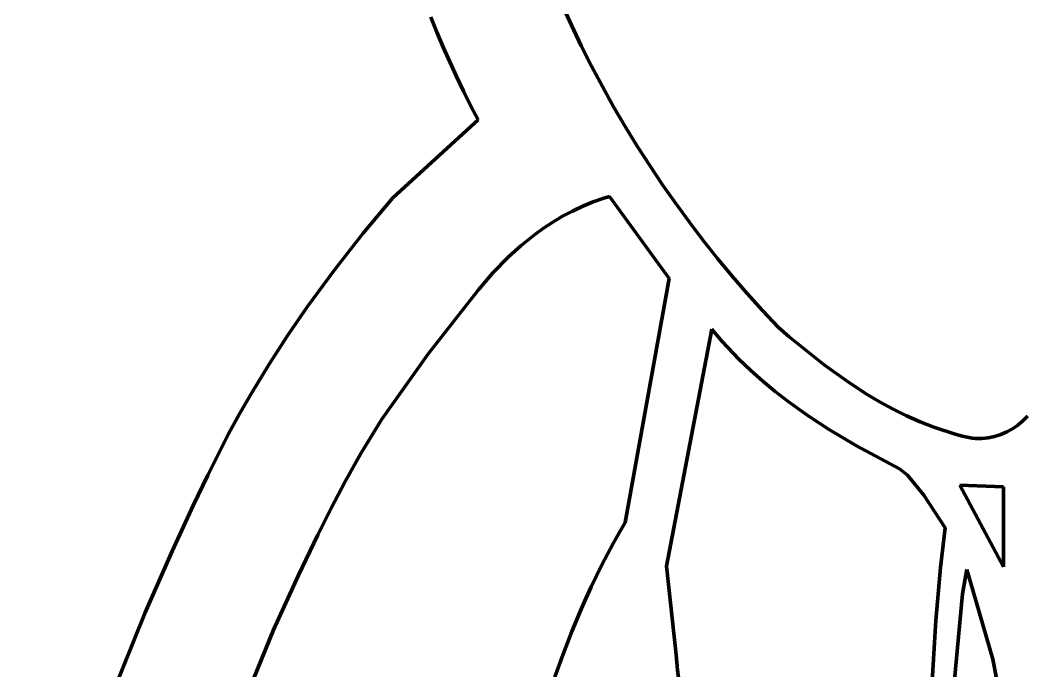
# Model space of a CAD drawing. Header units: millimetres. Extents: x 0 to 17.8, y 0 to 10.
# Drawn here: x 12.268 to 14.11, y 5.527 to 6.721 of the extents above; entities that cross this region are included whole.
import ezdxf

# ---------------------------------------------------------------- set-up
doc = ezdxf.new("R2010")
doc.units = ezdxf.units.MM
doc.layers.add('color#010101ff', color=7, linetype='CONTINUOUS', lineweight=100)
doc.layers.add('color#ffffffff', color=7, linetype='CONTINUOUS', lineweight=100)

msp = doc.modelspace()

# ---------------------------------------------------------------- linework, layer by layer
at = {"layer": 'color#010101ff'}
for p, q in [((13.2622, 6.7507), (13.2795, 6.7122)), ((13.0325, 6.6989), (13.0213, 6.7264)), ((13.2795, 6.7122), (13.2976, 6.6741)), ((13.0441, 6.6716), (13.0325, 6.6989)), ((13.0561, 6.6446), (13.0441, 6.6716)), ((13.2976, 6.6741), (13.3165, 6.6365)), ((13.0685, 6.6176), (13.0561, 6.6446)), ((13.3165, 6.6365), (13.3363, 6.5992)), ((13.0813, 6.5909), (13.0685, 6.6176)), ((13.3363, 6.5992), (13.3569, 6.5623)), ((13.0945, 6.5644), (13.0813, 6.5909)), ((13.1081, 6.5381), (13.0945, 6.5644)), ((13.3569, 6.5623), (13.3782, 6.5259)), ((12.9518, 6.3954), (13.1081, 6.5381)), ((13.3782, 6.5259), (13.4003, 6.4899)), ((13.4003, 6.4899), (13.4232, 6.4544)), ((13.4232, 6.4544), (13.4467, 6.4193)), ((13.4467, 6.4193), (13.471, 6.3847)), ((12.8976, 6.3304), (12.9518, 6.3954)), ((13.3391, 6.3945), (13.3195, 6.3876)), ((13.3492, 6.3975), (13.3391, 6.3945)), ((13.4586, 6.2471), (13.3492, 6.3975)), ((13.3002, 6.3798), (13.2815, 6.371)), ((13.3195, 6.3876), (13.3002, 6.3798)), ((13.471, 6.3847), (13.4959, 6.3507)), ((13.2633, 6.3613), (13.2455, 6.3508)), ((13.2815, 6.371), (13.2633, 6.3613)), ((13.2283, 6.3394), (13.2115, 6.3273)), ((13.2455, 6.3508), (13.2283, 6.3394)), ((13.4959, 6.3507), (13.5215, 6.3171)), ((12.8453, 6.2638), (12.8976, 6.3304)), ((13.2115, 6.3273), (13.1873, 6.3078)), ((13.1873, 6.3078), (13.1642, 6.287)), ((13.5215, 6.3171), (13.5478, 6.2841)), ((13.1642, 6.287), (13.1352, 6.2573)), ((13.5478, 6.2841), (13.5746, 6.2517)), ((12.7952, 6.1956), (12.8453, 6.2638)), ((13.1352, 6.2573), (13.1082, 6.2258)), ((13.3784, 5.7998), (13.4586, 6.2471)), ((13.5746, 6.2517), (13.6021, 6.2198)), ((13.1082, 6.2258), (13.017, 6.1097)), ((13.6021, 6.2198), (13.6301, 6.1884)), ((12.7592, 6.1433), (12.7952, 6.1956)), ((13.6301, 6.1884), (13.6587, 6.1577)), ((13.537, 6.1545), (13.4537, 5.7196)), ((13.5465, 6.143), (13.537, 6.1545)), ((13.6587, 6.1577), (13.6793, 6.14)), ((12.7246, 6.0901), (12.7592, 6.1433)), ((13.5563, 6.1317), (13.5465, 6.143)), ((13.6793, 6.14), (13.7432, 6.0886)), ((13.5663, 6.1207), (13.5563, 6.1317)), ((13.5869, 6.0992), (13.5663, 6.1207)), ((13.017, 6.1097), (12.9318, 5.9891)), ((13.6084, 6.0786), (13.5869, 6.0992)), ((12.6917, 6.0359), (12.7246, 6.0901)), ((13.6307, 6.0588), (13.6084, 6.0786)), ((13.7432, 6.0886), (13.7878, 6.0567)), ((13.6536, 6.0398), (13.6307, 6.0588)), ((13.7878, 6.0567), (13.8223, 6.0345)), ((12.6707, 5.9992), (12.6917, 6.0359)), ((13.6772, 6.0216), (13.6536, 6.0398)), ((13.8223, 6.0345), (13.8459, 6.0206)), ((13.7137, 5.9955), (13.6772, 6.0216)), ((13.8459, 6.0206), (13.8699, 6.0075)), ((13.8699, 6.0075), (13.8943, 5.9955)), ((12.6505, 5.962), (12.6707, 5.9992)), ((12.9318, 5.9891), (12.893, 5.9263)), ((13.7512, 5.9709), (13.7137, 5.9955)), ((13.8943, 5.9955), (13.9192, 5.9844)), ((14.1079, 5.9859), (14.1163, 5.9944)), ((13.8026, 5.9403), (13.7512, 5.9709)), ((13.9192, 5.9844), (13.9446, 5.9744)), ((13.9446, 5.9744), (13.9575, 5.9699)), ((13.9575, 5.9699), (13.9705, 5.9657)), ((14.0783, 5.9656), (14.0888, 5.9714)), ((14.0888, 5.9714), (14.0987, 5.9782)), ((14.0987, 5.9782), (14.1079, 5.9859)), ((12.6311, 5.9243), (12.6505, 5.962)), ((13.9705, 5.9657), (13.9836, 5.9618)), ((13.9836, 5.9618), (13.9968, 5.9582)), ((13.9968, 5.9582), (14.0027, 5.9565)), ((14.0027, 5.9565), (14.0087, 5.9552)), ((14.0087, 5.9552), (14.0146, 5.9543)), ((14.0146, 5.9543), (14.0206, 5.9538)), ((14.0206, 5.9538), (14.0266, 5.9535)), ((14.0266, 5.9535), (14.0326, 5.9537)), ((14.0326, 5.9537), (14.0385, 5.9541)), ((14.0385, 5.9541), (14.0444, 5.9548)), ((14.0444, 5.9548), (14.056, 5.9573)), ((14.056, 5.9573), (14.0674, 5.9609)), ((14.0674, 5.9609), (14.0783, 5.9656)), ((13.8814, 5.8983), (13.8026, 5.9403)), ((12.6126, 5.8862), (12.6311, 5.9243)), ((12.893, 5.9263), (12.8643, 5.8746)), ((13.8961, 5.8862), (13.8814, 5.8983)), ((12.5857, 5.8308), (12.6126, 5.8862)), ((13.9262, 5.8497), (13.8961, 5.8862)), ((12.8643, 5.8746), (12.8388, 5.826)), ((13.9924, 5.8679), (14.072, 5.7182)), ((14.0725, 5.8649), (13.9924, 5.8679)), ((14.072, 5.7182), (14.0725, 5.8649)), ((13.9652, 5.7899), (13.9262, 5.8497)), ((12.5468, 5.747), (12.5857, 5.8308)), ((12.8388, 5.826), (12.8141, 5.7769)), ((13.3671, 5.7805), (13.3784, 5.7998)), ((13.9568, 5.717), (13.9652, 5.7899)), ((12.8141, 5.7769), (12.7785, 5.7027)), ((13.3561, 5.761), (13.3671, 5.7805)), ((12.4972, 5.6344), (12.5468, 5.747)), ((13.3455, 5.7414), (13.3561, 5.761)), ((13.3353, 5.7216), (13.3455, 5.7414)), ((13.3254, 5.7016), (13.3353, 5.7216)), ((13.4537, 5.7196), (13.4717, 5.5565)), ((13.9481, 5.6197), (13.9568, 5.717)), ((14.0053, 5.7131), (13.9968, 5.6686)), ((14.0528, 5.5485), (14.0053, 5.7131)), ((12.7785, 5.7027), (12.7331, 5.6027)), ((13.3158, 5.6815), (13.3254, 5.7016)), ((13.3065, 5.6612), (13.3158, 5.6815)), ((13.2975, 5.6408), (13.3065, 5.6612)), ((13.9968, 5.6686), (13.9708, 5.3872)), ((13.2803, 5.5997), (13.2975, 5.6408)), ((12.2679, 5.063), (12.4972, 5.6344)), ((13.9394, 5.4735), (13.9481, 5.6197)), ((12.7331, 5.6027), (12.5464, 5.1451)), ((13.2643, 5.5581), (13.2803, 5.5997)), ((13.2491, 5.5161), (13.2643, 5.5581)), ((13.4717, 5.5565), (13.4744, 5.5286)), ((14.0593, 5.5132), (14.0528, 5.5485)), ((13.4744, 5.5286), (13.478, 5.5009))]:
    msp.add_line(p, q, dxfattribs=at)
at = {"layer": 'color#ffffffff'}
for p, q in [((13.2795, 6.7122), (13.2622, 6.7507)), ((13.0213, 6.7264), (13.0325, 6.6989)), ((13.2976, 6.6741), (13.2795, 6.7122)), ((13.0325, 6.6989), (13.0441, 6.6716)), ((13.0441, 6.6716), (13.0561, 6.6446)), ((13.3165, 6.6365), (13.2976, 6.6741)), ((13.0561, 6.6446), (13.0685, 6.6176)), ((13.3363, 6.5992), (13.3165, 6.6365)), ((13.0685, 6.6176), (13.0813, 6.5909)), ((13.3569, 6.5623), (13.3363, 6.5992)), ((13.0813, 6.5909), (13.0945, 6.5644)), ((13.0945, 6.5644), (13.1081, 6.5381)), ((13.3782, 6.5259), (13.3569, 6.5623)), ((13.1081, 6.5381), (12.9518, 6.3954)), ((13.4003, 6.4899), (13.3782, 6.5259)), ((13.4232, 6.4544), (13.4003, 6.4899)), ((13.4467, 6.4193), (13.4232, 6.4544)), ((13.471, 6.3847), (13.4467, 6.4193)), ((12.9518, 6.3954), (12.8976, 6.3304)), ((13.3195, 6.3876), (13.3391, 6.3945)), ((13.3391, 6.3945), (13.3492, 6.3975)), ((13.3492, 6.3975), (13.4586, 6.2471)), ((13.2815, 6.371), (13.3002, 6.3798)), ((13.3002, 6.3798), (13.3195, 6.3876)), ((13.4959, 6.3507), (13.471, 6.3847)), ((13.2455, 6.3508), (13.2633, 6.3613)), ((13.2633, 6.3613), (13.2815, 6.371)), ((13.2115, 6.3273), (13.2283, 6.3394)), ((13.2283, 6.3394), (13.2455, 6.3508)), ((13.5215, 6.3171), (13.4959, 6.3507)), ((12.8976, 6.3304), (12.8453, 6.2638)), ((13.1873, 6.3078), (13.2115, 6.3273)), ((13.1642, 6.287), (13.1873, 6.3078)), ((13.5478, 6.2841), (13.5215, 6.3171)), ((13.1352, 6.2573), (13.1642, 6.287)), ((13.5746, 6.2517), (13.5478, 6.2841)), ((12.8453, 6.2638), (12.7952, 6.1956)), ((13.1082, 6.2258), (13.1352, 6.2573)), ((13.4586, 6.2471), (13.3784, 5.7998)), ((13.6021, 6.2198), (13.5746, 6.2517)), ((13.017, 6.1097), (13.1082, 6.2258)), ((13.6301, 6.1884), (13.6021, 6.2198)), ((12.7952, 6.1956), (12.7592, 6.1433)), ((13.6587, 6.1577), (13.6301, 6.1884)), ((13.4537, 5.7196), (13.537, 6.1545)), ((13.537, 6.1545), (13.5465, 6.143)), ((13.6793, 6.14), (13.6587, 6.1577)), ((12.7592, 6.1433), (12.7246, 6.0901)), ((13.5465, 6.143), (13.5563, 6.1317)), ((13.7432, 6.0886), (13.6793, 6.14)), ((13.5563, 6.1317), (13.5663, 6.1207)), ((13.5663, 6.1207), (13.5869, 6.0992)), ((12.9318, 5.9891), (13.017, 6.1097)), ((13.5869, 6.0992), (13.6084, 6.0786)), ((12.7246, 6.0901), (12.6917, 6.0359)), ((13.6084, 6.0786), (13.6307, 6.0588)), ((13.7878, 6.0567), (13.7432, 6.0886)), ((13.6307, 6.0588), (13.6536, 6.0398)), ((13.8223, 6.0345), (13.7878, 6.0567)), ((12.6917, 6.0359), (12.6707, 5.9992)), ((13.6536, 6.0398), (13.6772, 6.0216)), ((13.8459, 6.0206), (13.8223, 6.0345)), ((13.6772, 6.0216), (13.7137, 5.9955)), ((13.8699, 6.0075), (13.8459, 6.0206)), ((13.8943, 5.9955), (13.8699, 6.0075)), ((12.6707, 5.9992), (12.6505, 5.962)), ((12.893, 5.9263), (12.9318, 5.9891)), ((13.7137, 5.9955), (13.7512, 5.9709)), ((13.9192, 5.9844), (13.8943, 5.9955)), ((14.1163, 5.9944), (14.1079, 5.9859)), ((13.7512, 5.9709), (13.8026, 5.9403)), ((13.9446, 5.9744), (13.9192, 5.9844)), ((13.9575, 5.9699), (13.9446, 5.9744)), ((13.9705, 5.9657), (13.9575, 5.9699)), ((14.0888, 5.9714), (14.0783, 5.9656)), ((14.0987, 5.9782), (14.0888, 5.9714)), ((14.1079, 5.9859), (14.0987, 5.9782)), ((12.6505, 5.962), (12.6311, 5.9243)), ((13.9836, 5.9618), (13.9705, 5.9657)), ((13.9968, 5.9582), (13.9836, 5.9618)), ((14.0027, 5.9565), (13.9968, 5.9582)), ((14.0087, 5.9552), (14.0027, 5.9565)), ((14.0146, 5.9543), (14.0087, 5.9552)), ((14.0206, 5.9538), (14.0146, 5.9543)), ((14.0266, 5.9535), (14.0206, 5.9538)), ((14.0326, 5.9537), (14.0266, 5.9535)), ((14.0385, 5.9541), (14.0326, 5.9537)), ((14.0444, 5.9548), (14.0385, 5.9541)), ((14.056, 5.9573), (14.0444, 5.9548)), ((14.0674, 5.9609), (14.056, 5.9573)), ((14.0783, 5.9656), (14.0674, 5.9609)), ((13.8026, 5.9403), (13.8814, 5.8983)), ((12.6311, 5.9243), (12.6126, 5.8862)), ((12.8643, 5.8746), (12.893, 5.9263)), ((13.8814, 5.8983), (13.8961, 5.8862)), ((12.6126, 5.8862), (12.5857, 5.8308)), ((13.8961, 5.8862), (13.9262, 5.8497)), ((12.8388, 5.826), (12.8643, 5.8746)), ((13.9924, 5.8679), (14.0725, 5.8649)), ((14.072, 5.7182), (13.9924, 5.8679)), ((14.0725, 5.8649), (14.072, 5.7182)), ((13.9262, 5.8497), (13.9652, 5.7899)), ((12.5857, 5.8308), (12.5468, 5.747)), ((12.8141, 5.7769), (12.8388, 5.826)), ((13.3784, 5.7998), (13.3671, 5.7805)), ((13.9652, 5.7899), (13.9568, 5.717)), ((12.7785, 5.7027), (12.8141, 5.7769)), ((13.3671, 5.7805), (13.3561, 5.761)), ((12.5468, 5.747), (12.4972, 5.6344)), ((13.3561, 5.761), (13.3455, 5.7414)), ((13.3455, 5.7414), (13.3353, 5.7216)), ((13.3353, 5.7216), (13.3254, 5.7016)), ((13.4717, 5.5565), (13.4537, 5.7196)), ((13.9568, 5.717), (13.9481, 5.6197)), ((13.9968, 5.6686), (14.0053, 5.7131)), ((14.0053, 5.7131), (14.0528, 5.5485)), ((12.7331, 5.6027), (12.7785, 5.7027)), ((13.3254, 5.7016), (13.3158, 5.6815)), ((13.3158, 5.6815), (13.3065, 5.6612)), ((13.3065, 5.6612), (13.2975, 5.6408)), ((13.9708, 5.3872), (13.9968, 5.6686)), ((13.2975, 5.6408), (13.2803, 5.5997)), ((12.4972, 5.6344), (12.2679, 5.063)), ((13.9481, 5.6197), (13.9394, 5.4735)), ((12.5464, 5.1451), (12.7331, 5.6027)), ((13.2803, 5.5997), (13.2643, 5.5581)), ((13.2643, 5.5581), (13.2491, 5.5161)), ((13.4744, 5.5286), (13.4717, 5.5565)), ((14.0528, 5.5485), (14.0593, 5.5132)), ((13.478, 5.5009), (13.4744, 5.5286))]:
    msp.add_line(p, q, dxfattribs=at)

doc.saveas('drawing.dxf')
